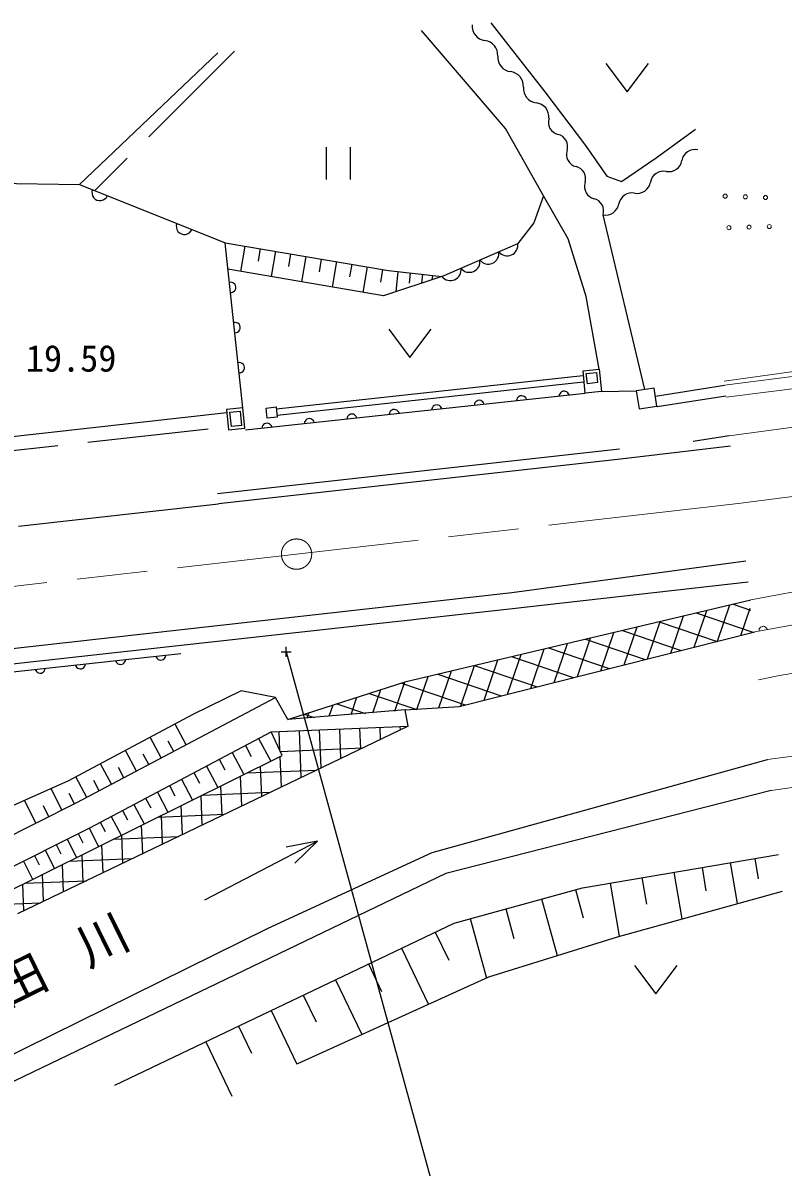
# Model space of a CAD drawing. Units: millimetres at full size, sheet at 1:1000; details may follow other scales. Extents: x 40000 to 680000, y 20000 to 380000.
# Drawn here: x 366972 to 404610, y 239367 to 296036 of the extents above; entities that cross this region are included whole.
import ezdxf
from ezdxf.enums import TextEntityAlignment as Align

# ---------------------------------------------------------------- set-up
doc = ezdxf.new("R2010")
doc.units = ezdxf.units.MM
doc.header["$LTSCALE"] = 1000
doc.linetypes.add('CHAIN', pattern=[18.5, 12, -1.5, 3.5, -1.5])
doc.linetypes.add('DASHED', pattern=[7.5, 6, -1.5])
for name, color, linetype, lineweight in [('M-BGD', 7, 'Continuous', 25), ('M-BMK', 2, 'CHAIN', 13), ('M-STR-STRC', 7, 'Continuous', 25), ('M-WORK', 1, 'Continuous', 13)]:
    doc.layers.add(name, color=color, linetype=linetype, lineweight=lineweight)
doc.styles.add('ＭＳ ゴシック', font='')
doc.styles.get('ＭＳ ゴシック').set_extended_font_data('MS Gothic')

# ---------------------------------------------------------------- blocks, each defined once
blk = doc.blocks.new('plus')
at = {"color": 0, "linetype": 'Continuous', "lineweight": -2}
for p, q in [((-1.25, 0), (1.25, 0)), ((0, -1.25), (0, 1.25))]:
    blk.add_line(p, q, dxfattribs=at)

msp = doc.modelspace()

# ---------------------------------------------------------------- hatches: boundary and pattern name
at = {"layer": 'M-BGD'}
h = msp.add_hatch(dxfattribs=at)
h.set_pattern_fill('USER', color=256, style=0, pattern_type=2)
h.set_pattern_definition([(341.159, (389334, 264217), (322.94, 946.42), []), (71.159, (389334, 264217), (-946.42, 322.94), [])])
h.paths.add_polyline_path([(380084, 261542), (385947, 263415), (402934, 267435), (403115, 265852), (388566, 262184)])
h = msp.add_hatch(dxfattribs=at)
h.set_pattern_fill('USER', color=256, style=0, pattern_type=2)
h.set_pattern_definition([(2.3804, (380701, 259997), (-41.534, 999.137), []), (92.3804, (380701, 259997), (-999.137, -41.534), [])])
h.paths.add_polyline_path([(379271, 260931), (386049, 261213), (366710, 251911), (354320, 246183), (333258, 240182), (326708, 240027), (332557, 240939), (346412, 244670), (354453, 247613), (362573, 251204), (379812, 259751)])

# ---------------------------------------------------------------- linework, layer by layer
for p, q in [((390143, 296036), (392810, 292619)), ((390859, 290811), (386699, 295657)), ((369780, 288039), (376618, 294548)), ((395840, 294028), (396890, 292628)), ((396890, 292628), (397940, 294028)), ((392810, 292619), (394820, 289967)), ((392750, 287465), (390859, 290811)), ((398332, 289360), (400266, 290765)), ((381985, 289875), (381985, 288275)), ((383185, 288275), (383185, 289875)), ((394820, 289967), (395887, 288442)), ((396601, 288174), (398332, 289360)), ((395887, 288442), (396601, 288174)), ((392750, 287465), (392273, 286135)), ((393969, 285343), (392750, 287465)), ((397768, 277873), (395698, 286530)), ((392273, 286135), (391472, 285113)), ((377860, 276964), (376981, 285150)), ((376981, 285150), (385081, 283775)), ((387716, 283480), (391472, 285113)), ((394864, 282479), (393969, 285343)), ((377967, 284983), (377754, 283727)), ((378720, 284855), (378614, 284227)), ((379474, 284727), (379260, 283468)), ((380229, 284599), (380122, 283970)), ((380984, 284471), (380770, 283209)), ((381741, 284342), (381634, 283711)), ((382498, 284214), (382283, 282949)), ((383257, 284085), (383150, 283452)), ((384016, 283956), (383801, 282688)), ((384827, 282511), (377122, 283836)), ((384777, 283827), (384670, 283193)), ((387716, 283480), (384827, 282511)), ((385081, 283775), (387716, 283480)), ((385542, 283724), (385429, 282713)), ((386148, 283656), (386092, 283150)), ((386755, 283588), (386705, 283141)), ((387251, 283532), (387226, 283309)), ((395505, 278878), (394864, 282479)), ((385085, 280870), (386135, 279470)), ((386135, 279470), (387185, 280870)), ((394705, 278798), (395505, 278878)), ((395505, 278878), (395614, 277777)), ((394689, 278553), (379521, 276910)), ((394814, 277697), (394705, 278798)), ((394867, 278666), (395366, 278721)), ((394922, 278165), (394867, 278666)), ((395366, 278721), (395422, 278220)), ((378000, 275884), (394814, 277697)), ((394723, 278235), (379556, 276592)), ((393597, 277727), (393553, 277672)), ((393644, 277762), (393597, 277727)), ((393701, 277789), (393644, 277762)), ((393781, 277797), (393701, 277789)), ((393842, 277784), (393781, 277797)), ((393895, 277759), (393842, 277784)), ((393950, 277715), (393895, 277759)), ((393986, 277668), (393950, 277715)), ((395614, 277777), (394814, 277697)), ((395422, 278220), (394922, 278165)), ((395614, 277777), (397341, 277809)), ((398233, 277942), (397341, 277809)), ((397341, 277809), (397475, 276916)), ((398366, 277050), (398233, 277942)), ((387475, 277117), (387396, 277109)), ((387537, 277104), (387475, 277117)), ((389325, 277166), (389311, 277104)), ((389349, 277219), (389325, 277166)), ((389394, 277274), (389349, 277219)), ((389440, 277309), (389394, 277274)), ((389498, 277335), (389440, 277309)), ((389577, 277344), (389498, 277335)), ((389639, 277330), (389577, 277344)), ((389692, 277306), (389639, 277330)), ((389747, 277262), (389692, 277306)), ((389782, 277215), (389747, 277262)), ((389808, 277158), (389782, 277215)), ((391426, 277392), (391413, 277331)), ((391451, 277445), (391426, 277392)), ((391495, 277500), (391451, 277445)), ((391542, 277536), (391495, 277500)), ((391599, 277562), (391542, 277536)), ((391679, 277571), (391599, 277562)), ((391741, 277557), (391679, 277571)), ((391794, 277533), (391741, 277557)), ((391849, 277488), (391794, 277533)), ((391884, 277442), (391849, 277488)), ((391910, 277384), (391884, 277442)), ((393528, 277619), (393515, 277557)), ((393553, 277672), (393528, 277619)), ((394012, 277611), (393986, 277668)), ((355202, 274301), (377071, 276740)), ((377860, 276964), (377059, 276883)), ((377059, 276883), (377159, 275886)), ((377961, 275967), (377860, 276964)), ((379009, 276959), (379509, 277015)), ((379065, 276458), (379009, 276959)), ((379509, 277015), (379565, 276514)), ((383088, 276594), (383044, 276539)), ((383135, 276629), (383088, 276594)), ((383192, 276655), (383135, 276629)), ((383272, 276664), (383192, 276655)), ((383334, 276650), (383272, 276664)), ((383386, 276626), (383334, 276650)), ((383442, 276581), (383386, 276626)), ((383477, 276535), (383442, 276581)), ((385121, 276712), (385108, 276651)), ((385146, 276765), (385121, 276712)), ((385190, 276820), (385146, 276765)), ((385236, 276856), (385190, 276820)), ((385294, 276882), (385236, 276856)), ((385373, 276890), (385294, 276882)), ((385435, 276877), (385373, 276890)), ((385488, 276853), (385435, 276877)), ((385543, 276808), (385488, 276853)), ((385578, 276762), (385543, 276808)), ((385605, 276704), (385578, 276762)), ((387223, 276939), (387209, 276877)), ((387247, 276992), (387223, 276939)), ((387292, 277047), (387247, 276992)), ((387338, 277082), (387292, 277047)), ((387396, 277109), (387338, 277082)), ((387590, 277079), (387537, 277104)), ((387645, 277035), (387590, 277079)), ((387680, 276988), (387645, 277035)), ((387707, 276931), (387680, 276988)), ((397475, 276916), (398366, 277050)), ((378816, 276032), (378802, 275970)), ((378840, 276085), (378816, 276032)), ((378885, 276140), (378840, 276085)), ((378931, 276175), (378885, 276140)), ((378989, 276202), (378931, 276175)), ((379068, 276210), (378989, 276202)), ((379565, 276514), (379065, 276458)), ((379130, 276197), (379068, 276210)), ((379183, 276172), (379130, 276197)), ((379238, 276128), (379183, 276172)), ((379273, 276082), (379238, 276128)), ((379299, 276024), (379273, 276082)), ((380918, 276259), (380904, 276197)), ((380942, 276312), (380918, 276259)), ((380986, 276367), (380942, 276312)), ((381033, 276402), (380986, 276367)), ((381090, 276428), (381033, 276402)), ((381170, 276437), (381090, 276428)), ((381232, 276424), (381170, 276437)), ((381285, 276399), (381232, 276424)), ((381340, 276355), (381285, 276399)), ((381375, 276308), (381340, 276355)), ((381401, 276251), (381375, 276308)), ((383019, 276486), (383006, 276424)), ((383044, 276539), (383019, 276486)), ((383503, 276477), (383477, 276535)), ((377159, 275886), (377961, 275967)), ((401935, 275588), (400150, 275296)), ((396502, 274929), (376599, 272715)), ((402884, 268339), (391071, 266999)), ((391071, 266999), (362794, 263867)), ((385947, 263415), (403013, 267454)), ((388566, 262184), (403206, 265875)), ((342934, 261340), (374799, 264798)), ((373555, 264663), (373581, 264605)), ((374014, 264602), (374038, 264655)), ((374038, 264655), (374052, 264717)), ((369571, 264231), (369598, 264173)), ((369598, 264173), (369633, 264127)), ((369633, 264127), (369688, 264082)), ((369688, 264082), (369741, 264058)), ((369882, 264053), (369940, 264080)), ((369940, 264080), (369986, 264115)), ((369986, 264115), (370031, 264170)), ((370031, 264170), (370055, 264223)), ((370055, 264223), (370068, 264285)), ((371563, 264447), (371589, 264389)), ((371589, 264389), (371625, 264343)), ((371625, 264343), (371680, 264299)), ((371680, 264299), (371733, 264274)), ((371733, 264274), (371794, 264261)), ((371794, 264261), (371874, 264269)), ((371874, 264269), (371931, 264296)), ((371931, 264296), (371978, 264331)), ((371978, 264331), (372022, 264386)), ((372022, 264386), (372047, 264439)), ((372047, 264439), (372060, 264501)), ((373581, 264605), (373616, 264559)), ((373616, 264559), (373671, 264515)), ((373671, 264515), (373724, 264490)), ((373724, 264490), (373786, 264477)), ((373786, 264477), (373865, 264485)), ((373865, 264485), (373923, 264512)), ((373923, 264512), (373969, 264547)), ((373969, 264547), (374014, 264602)), ((367580, 264015), (367606, 263957)), ((367606, 263957), (367641, 263911)), ((367641, 263911), (367697, 263866)), ((367697, 263866), (367749, 263842)), ((367749, 263842), (367811, 263828)), ((367811, 263828), (367891, 263837)), ((367891, 263837), (367948, 263863)), ((367948, 263863), (367995, 263899)), ((367995, 263899), (368039, 263954)), ((368039, 263954), (368064, 264007)), ((368064, 264007), (368077, 264068)), ((369741, 264058), (369803, 264045)), ((369803, 264045), (369882, 264053)), ((377777, 262951), (375386, 261777)), ((379475, 262623), (377777, 262951)), ((380084, 261542), (385947, 263415)), ((369649, 257420), (379475, 262623)), ((380084, 261542), (379475, 262623)), ((385895, 262011), (380084, 261542)), ((385895, 262011), (388566, 262184)), ((386049, 261213), (385895, 262011)), ((375386, 261777), (369236, 258504)), ((375056, 260283), (374511, 261311)), ((386049, 261213), (366710, 251911)), ((370292, 256176), (379271, 260931)), ((379271, 260931), (386049, 261213)), ((379812, 259751), (379271, 260931)), ((373822, 259630), (373278, 260655)), ((374439, 259956), (374167, 260470)), ((377988, 260252), (378278, 259704)), ((378645, 260600), (379244, 259469)), ((362573, 251204), (379812, 259751)), ((372591, 258978), (372049, 260001)), ((373206, 259304), (372935, 259817)), ((376695, 259567), (376975, 259036)), ((377331, 259904), (377911, 258809)), ((387231, 254946), (403835, 259561)), ((371362, 258327), (370822, 259348)), ((371977, 258652), (371706, 259164)), ((376058, 259229), (376620, 258168)), ((369236, 258504), (360230, 254505)), ((370137, 257678), (369598, 258697)), ((370750, 258003), (370480, 258513)), ((374824, 258576), (375369, 257548)), ((375441, 258903), (375713, 258389)), ((368907, 257047), (368368, 258119)), ((369525, 257357), (369266, 257872)), ((373629, 257943), (374156, 256947)), ((374226, 258260), (374490, 257762)), ((404011, 258024), (387917, 253912)), ((360584, 252862), (369649, 257420)), ((367620, 256400), (367050, 257534)), ((372470, 257330), (372982, 256365)), ((373050, 257636), (373305, 257154)), ((368264, 256723), (367994, 257259)), ((371348, 256736), (371843, 255800)), ((371909, 257033), (372157, 256565)), ((361154, 251582), (370292, 256176)), ((370260, 256160), (370721, 255244)), ((370804, 256448), (371044, 255994)), ((369168, 255611), (369625, 254701)), ((369714, 255886), (369943, 255430)), ((368083, 255065), (368537, 254161)), ((368625, 255338), (368853, 254886)), ((375981, 252607), (381554, 255504)), ((381554, 255504), (380015, 255211)), ((381554, 255504), (380430, 254413)), ((367005, 254523), (367456, 253625)), ((367544, 254794), (367770, 254345)), ((379115, 251198), (387231, 254946)), ((394674, 253206), (404374, 254852)), ((401983, 254446), (402328, 252416)), ((403202, 254653), (403374, 253638)), ((387917, 253912), (364630, 242712)), ((399206, 253975), (399599, 251660)), ((400595, 254211), (400791, 253053)), ((396040, 253438), (396488, 250800)), ((397623, 253706), (397847, 252387)), ((388319, 251456), (394674, 253206)), ((394327, 253110), (394713, 251708)), ((396403, 250776), (404581, 253039)), ((392644, 252647), (393416, 249842)), ((389111, 251674), (389922, 248730)), ((390877, 252160), (391283, 250688)), ((361240, 242370), (379115, 251198)), ((371517, 243422), (388319, 251456)), ((387388, 251011), (388054, 249618)), ((390047, 248787), (396403, 250776)), ((385716, 250212), (387049, 247425)), ((384083, 249431), (384734, 248070)), ((397260, 249357), (398310, 247957)), ((398310, 247957), (399360, 249357)), ((380588, 244491), (390047, 248787)), ((382450, 248650), (383751, 245928)), ((380853, 247887), (381490, 246556)), ((379257, 247123), (380529, 244462)), ((377642, 246351), (378286, 245006)), ((376028, 245579), (377314, 242888))]:
    msp.add_line(p, q, dxfattribs=at)
at = {"layer": 'M-BGD', "linetype": 'DASHED'}
for p, q in [((377448, 294639), (370528, 287731)), ((398287, 277546), (401716, 278089)), ((398369, 277032), (401775, 277572)), ((377223, 276749), (377726, 276800)), ((377293, 276050), (377223, 276749)), ((377726, 276800), (377796, 276101)), ((355280, 273605), (377148, 276044)), ((377796, 276101), (377293, 276050))]:
    msp.add_line(p, q, dxfattribs=at)
at = {"layer": 'M-BGD'}
msp.add_lwpolyline([(353029, 286093), (365594, 288105), (369780, 288039), (376981, 285150)], dxfattribs=at)
for centre, radius, start, end in [((389931, 295881), 723, 175.8259, 263.1454), ((389758, 294445), 723, 355.8259, 83.1454), ((391201, 294339), 723, 175.8259, 263.1454), ((391028, 292903), 723, 355.8259, 83.1454), ((392471, 292798), 723, 175.8259, 263.1454), ((392298, 291362), 723, 355.8259, 83.1454), ((393610, 291117), 621, 161.9556, 256.5847), ((393322, 289909), 621, 341.9556, 76.5847), ((394503, 289524), 621, 161.9556, 256.5847), ((400253, 289107), 661, 78.7939, 170.3202), ((398949, 289330), 661, 258.7939, 350.3202), ((394215, 288316), 621, 341.9556, 76.5847), ((398692, 288032), 661, 78.7939, 170.3202), ((395396, 287931), 621, 161.9556, 256.5847), ((397388, 288254), 661, 258.7939, 350.3202), ((370790, 287634), 400, 158.1383, 338.1383), ((395107, 286723), 621, 341.9556, 76.5847), ((397131, 286957), 661, 78.7939, 170.3202), ((395827, 287179), 661, 258.7939, 350.3202), ((374966, 285959), 400, 158.1383, 338.1383), ((390952, 285026), 528, 217.4895, 9.5032), ((390013, 284618), 528, 217.4895, 9.5032), ((389074, 284209), 528, 217.4895, 9.5032), ((388135, 283801), 528, 217.4895, 9.5032), ((377265, 282935), 254, 265.741, 106.5187), ((377479, 280946), 254, 265.741, 106.5187), ((377692, 278958), 254, 265.741, 106.5187)]:
    msp.add_arc(centre, radius, start, end, dxfattribs=at)
at = {"layer": 'M-BMK'}
for p, q in [((402386, 272227), (451335, 278548)), ((356243, 266950), (402386, 272227))]:
    msp.add_line(p, q, dxfattribs=at)
msp.add_circle((380520, 269726), 750, dxfattribs=at)
at = {"layer": 'M-STR-STRC'}
for p, q in [((402000, 275070), (396557, 274432)), ((396557, 274432), (376654, 272218)), ((366748, 271111), (376654, 272218)), ((402772, 269385), (391186, 267802)), ((391186, 267802), (362828, 264640)), ((380005, 264888), (387187, 238707))]:
    msp.add_line(p, q, dxfattribs=at)
at = {"layer": 'M-WORK'}
for p, q in [((401692, 278295), (423091, 281230)), ((422632, 278338), (401935, 275588)), ((403013, 267454), (420881, 270864)), ((416730, 268362), (403206, 265875)), ((403835, 259561), (427755, 262695)), ((427751, 261328), (404011, 258024))]:
    msp.add_line(p, q, dxfattribs=at)
at = {"layer": 'M-WORK', "linetype": 'DASHED'}
for p, q in [((401716, 278089), (421963, 280689)), ((401792, 277494), (422067, 280098))]:
    msp.add_line(p, q, dxfattribs=at)
at = {"layer": 'M-WORK'}
for centre in [(401740, 287453), (402739, 287420), (403739, 287388), (401926, 285894), (402926, 285922), (403925, 285949)]:
    msp.add_circle(centre, 100, dxfattribs=at)
msp.add_arc((403620, 265951), 200, 10.4204, 190.4204, dxfattribs=at)
msp.add_open_spline([(403383, 263508), (405712, 263948), (406298, 264058), (408167, 264406), (411497, 265028), (413350, 265450), (416698, 265973), (419302, 266380), (420764, 266612), (423389, 266835), (424888, 266963), (425734, 267102), (427236, 267016), (428789, 266927), (429608, 266472), (431156, 266318), (433190, 266115), (434345, 266320), (436389, 266344), (439794, 266385), (440883, 266433), (445103, 266570)], degree=3, knots=[0, 0, 0, 0, 1, 1, 1, 2, 2, 2, 3, 3, 3, 4, 4, 4, 5, 5, 5, 6, 6, 6, 7, 7, 7, 7], dxfattribs=at)

# ---------------------------------------------------------------- block references
at = {"layer": 'M-STR-STRC', "xscale": 200, "yscale": 200}
msp.add_blockref('plus', (380005, 264888), dxfattribs=at)

# ---------------------------------------------------------------- texts
at = {"layer": 'M-BGD', "style": 'ＭＳ ゴシック'}
msp.add_text('19.59', height=1320, dxfattribs=at).set_placement((369360, 279424), align=Align.MIDDLE_CENTER)
at = {"layer": 'M-BGD', "insert": (367812, 248978), "char_height": 1833, "attachment_point": 5, "rotation": 26.283, "style": 'ＭＳ ゴシック'}
msp.add_mtext('\\T1.8;神田川', dxfattribs=at)

doc.saveas('drawing.dxf')
